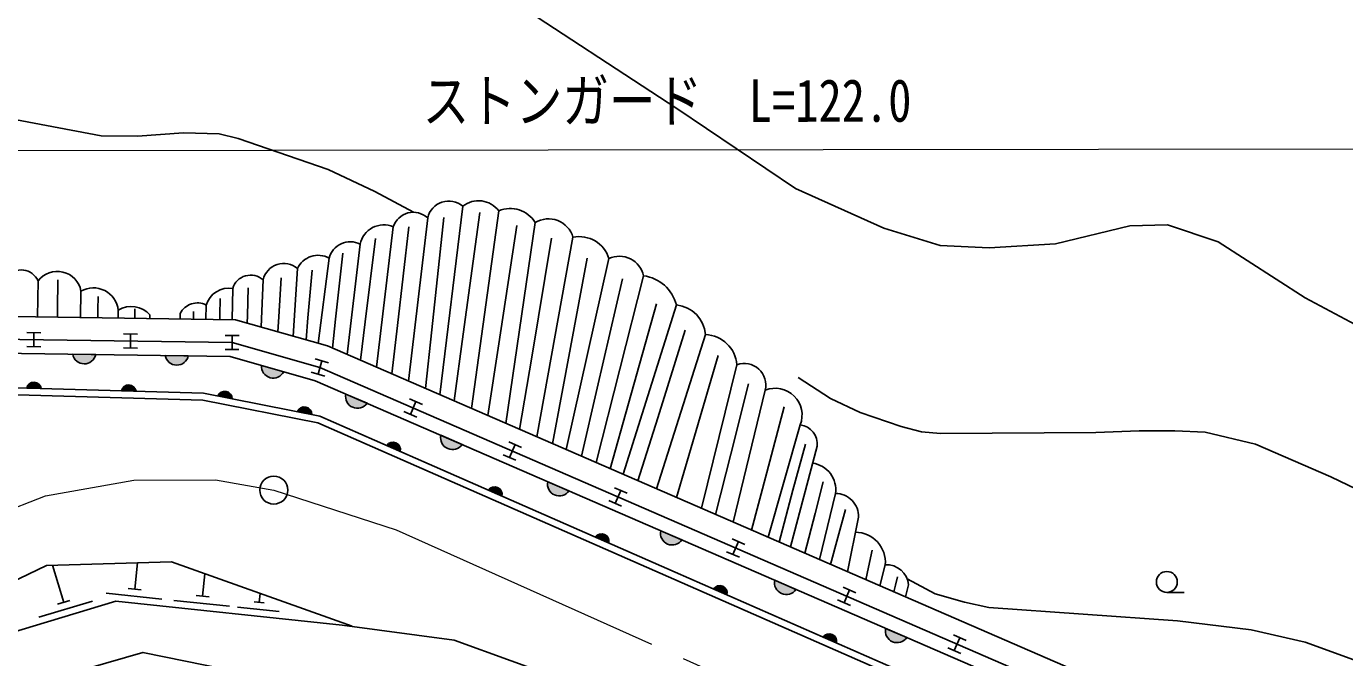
# Model space of a CAD drawing. Units: millimetres at full size, sheet at 1:1000; details may follow other scales. Extents: x 40000 to 680000, y 20000 to 380000.
# Drawn here: x 153114 to 209706, y 279328 to 306418 of the extents above; entities that cross this region are included whole.
import ezdxf
from ezdxf.enums import TextEntityAlignment as Align

# ---------------------------------------------------------------- set-up
doc = ezdxf.new("R2010")
doc.units = ezdxf.units.MM
doc.header["$LTSCALE"] = 1000
doc.linetypes.add('CHAIN', pattern=[18.5, 12, -1.5, 3.5, -1.5])
doc.linetypes.add('DASHED', pattern=[7.5, 6, -1.5])
for name, color, linetype, lineweight in [('M-BGD', 7, 'Continuous', 25), ('M-BMK', 2, 'CHAIN', 13), ('M-BMK-SRVR', 3, 'Continuous', 25), ('M-STR-HTXT', 7, 'Continuous', 13)]:
    doc.layers.add(name, color=color, linetype=linetype, lineweight=lineweight)
doc.styles.add('ＭＳ ゴシック', font='')
doc.styles.get('ＭＳ ゴシック').set_extended_font_data('MS Gothic')

msp = doc.modelspace()

# ---------------------------------------------------------------- hatches: boundary and pattern name
at = {"layer": 'M-BGD'}
for points in [[(156095, 292335, -0.82183), (155104, 292349)], [(160067, 292280, -0.82183), (159076, 292294)], [(164162, 291598, -0.82183), (163209, 291870)], [(153753, 290878), (153128, 290896, -0.84072)], [(157823, 290760), (157197, 290778, -0.84072)], [(161948, 290435), (161333, 290556, -0.84072)], [(167739, 290246, -0.82183), (166831, 290641)], [(165365, 289764), (164751, 289884, -0.84072)], [(171820, 288475, -0.82183), (170911, 288869)], [(169161, 288182), (168588, 288433, -0.84072)], [(173526, 286266), (172953, 286517, -0.84072)], [(176406, 286484, -0.82183), (175497, 286879)], [(181256, 284379, -0.82183), (180347, 284774)], [(178116, 284251), (177543, 284502, -0.84072)], [(183187, 282025), (182614, 282276, -0.84072)], [(186149, 282255, -0.82183), (185240, 282650)], [(187891, 279960), (187318, 280212, -0.84072)], [(190910, 280188, -0.82183), (190001, 280583)]]:
    msp.add_hatch(color=256, dxfattribs=at).paths.add_polyline_path(points)

# ---------------------------------------------------------------- linework, layer by layer
for p, q in [((171849, 298702), (170869, 290608)), ((172586, 298426), (171870, 293205)), ((173393, 298507), (172227, 290019)), ((168862, 297813), (168151, 291788)), ((169540, 297817), (169049, 293578)), ((170343, 298202), (169516, 291196)), ((171041, 298211), (170522, 293390)), ((174168, 297870), (173392, 292796)), ((174958, 297997), (173702, 289379)), ((168109, 297321), (167659, 293742)), ((175659, 297331), (174807, 292221)), ((176580, 297372), (175031, 288802)), ((166706, 296686), (166391, 293859)), ((167438, 297073), (166880, 292340)), ((164750, 296022), (164574, 293122)), ((166114, 296470), (165647, 292815)), ((177193, 296467), (176277, 291563)), ((178124, 296455), (176292, 288254)), ((153620, 295504), (153599, 293949)), ((154472, 295542), (154454, 294269)), ((163275, 295538), (163190, 293517)), ((164054, 295631), (163952, 293960)), ((165377, 295955), (165201, 293910)), ((179611, 295712), (177574, 287698)), ((178702, 295587), (177625, 290897)), ((155457, 295059), (155441, 293923)), ((161974, 295174), (161955, 293832)), ((162634, 295191), (162607, 294014)), ((156191, 294830), (156183, 294251)), ((157774, 294296), (157768, 293891)), ((160832, 294458), (160824, 293848)), ((161430, 294733), (161421, 294030)), ((181018, 294462), (178728, 287197)), ((180158, 294509), (178963, 290236)), ((157059, 294242), (157054, 293901)), ((158421, 294035), (158419, 293882)), ((159721, 294094), (159718, 293863)), ((160289, 294176), (160285, 293856)), ((153737, 293268), (153138, 293277)), ((153429, 292673), (153438, 293273)), ((157891, 293210), (157291, 293219)), ((157583, 292615), (157591, 293215)), ((162250, 293150), (161650, 293158)), ((161942, 292554), (161950, 293154)), ((182269, 293190), (180160, 286575)), ((181400, 293374), (180216, 289616)), ((153729, 292668), (153129, 292677)), ((157883, 292611), (157283, 292619)), ((156095, 292335), (155104, 292349)), ((160067, 292280), (159076, 292294)), ((162242, 292550), (161642, 292558)), ((166087, 291985), (165510, 292149)), ((165634, 291490), (165799, 292067)), ((182819, 292296), (181797, 288831)), ((164162, 291598), (163209, 291870)), ((165923, 291408), (165346, 291572)), ((183620, 291900), (182090, 285737)), ((153128, 290896), (153753, 290878)), ((184113, 291074), (183354, 288059)), ((157197, 290778), (157823, 290760)), ((161333, 290556), (161948, 290435)), ((167739, 290246), (166831, 290641)), ((170113, 290197), (169563, 290436)), ((169599, 289766), (169838, 290316)), ((184833, 290807), (183461, 285142)), ((164751, 289884), (165365, 289764)), ((169874, 289646), (169324, 289885)), ((185640, 290087), (184900, 287280)), ((186339, 289319), (184957, 284493)), ((171820, 288475), (170911, 288869)), ((168588, 288433), (169161, 288182)), ((174371, 288349), (173821, 288588)), ((173857, 287918), (174096, 288468)), ((187063, 288400), (185917, 284077)), ((186556, 288488), (186023, 286511)), ((174132, 287798), (173582, 288037)), ((172953, 286517), (173526, 286266)), ((176406, 286484), (175497, 286879)), ((178907, 286380), (178357, 286619)), ((178393, 285949), (178632, 286499)), ((187315, 286868), (186970, 285514)), ((187845, 286369), (187160, 283537)), ((178668, 285829), (178118, 286068)), ((188285, 285683), (187951, 284481)), ((188841, 285354), (188360, 283016)), ((181256, 284379), (180347, 284774)), ((177543, 284502), (178116, 284251)), ((183963, 284185), (183412, 284424)), ((183449, 283754), (183688, 284305)), ((183724, 283635), (183173, 283874)), ((189417, 283940), (189268, 283215)), ((154717, 281699), (154236, 283294)), ((157766, 282265), (157885, 283397)), ((189983, 283311), (189748, 282413)), ((160676, 281960), (160777, 282925)), ((186149, 282255), (185240, 282650)), ((190507, 282800), (190423, 282431)), ((190987, 282450), (190853, 281934)), ((156541, 282091), (158928, 281841)), ((157488, 282294), (158044, 282236)), ((160398, 281989), (160955, 281931)), ((163107, 281705), (163147, 282080)), ((182614, 282276), (183187, 282025)), ((188729, 282116), (188178, 282355)), ((188215, 281685), (188454, 282236)), ((202073, 282126), (202823, 282126)), ((153654, 281065), (155952, 281757)), ((154449, 281618), (154985, 281779)), ((159452, 281787), (161839, 281537)), ((162181, 281501), (163971, 281313)), ((162899, 281727), (163316, 281683)), ((188490, 281566), (187939, 281805)), ((187318, 280212), (187891, 279960)), ((190910, 280188), (190001, 280583)), ((193462, 280062), (192911, 280301)), ((192948, 279631), (193187, 280181)), ((193223, 279511), (192673, 279750))]:
    msp.add_line(p, q, dxfattribs=at)
at = {"layer": 'M-BGD', "linetype": 'DASHED'}
for p, q in [((154454, 294269), (154449, 293937)), ((156183, 294251), (156178, 293913)), ((161421, 294030), (161418, 293840)), ((162607, 294014), (162599, 293685)), ((163952, 293960), (163913, 293310)), ((165201, 293910), (165119, 292966)), ((166391, 293859), (166252, 292612)), ((167659, 293742), (167452, 292092)), ((169049, 293578), (168808, 291503)), ((170522, 293390), (170251, 290877)), ((171870, 293205), (171478, 290344)), ((173392, 292796), (172921, 289718)), ((174807, 292221), (174291, 289123)), ((176277, 291563), (175707, 288508)), ((177625, 290897), (176951, 287968)), ((178963, 290236), (178180, 287435)), ((180216, 289616), (179367, 286920)), ((181797, 288831), (181021, 286202)), ((183354, 288059), (182703, 285472)), ((184900, 287280), (184246, 284802)), ((186023, 286511), (185424, 284290)), ((186970, 285514), (186535, 283808)), ((187951, 284481), (187631, 283332)), ((189268, 283215), (189155, 282671)), ((190423, 282431), (190358, 282149))]:
    msp.add_line(p, q, dxfattribs=at)
at = {"layer": 'M-BGD'}
for points in [[(173560, 307804), (181036, 302894), (186132, 299455), (189919, 297765), (192346, 297009), (194451, 296913), (197297, 297090), (200486, 297862), (202106, 297908), (204271, 297165), (208018, 294765), (210797, 293280)], [(169728, 298440), (168067, 299337), (166069, 300276), (162210, 301613), (161392, 301802), (159858, 301848), (157885, 301711), (156322, 301726), (151619, 302603)], [(138456, 286491), (145782, 292175), (150627, 293990), (162089, 293830), (166047, 292702), (200876, 277583), (214002, 271781), (217120, 270887), (225574, 271211), (229767, 272903), (238902, 279044), (244634, 283020)], [(139799, 286294), (146264, 291311), (150798, 293009), (161946, 292854), (165716, 291778), (200483, 276687), (213668, 270859), (217001, 269904), (225782, 270240), (230228, 272033), (239454, 278236), (245192, 282216)], [(140167, 285820), (146560, 290781), (150902, 292408), (161858, 292255), (165514, 291212), (200242, 276137), (213463, 270293), (216928, 269300), (225909, 269644), (230511, 271501), (239792, 277741), (245534, 281723)], [(113421, 261320), (116404, 261863), (118919, 262517), (120991, 263434), (123219, 263915), (125636, 263922), (127544, 264197), (128716, 264529), (130499, 265462), (130877, 265973), (131225, 267421), (133013, 267441), (135641, 275346), (137377, 278825), (141630, 285374), (146794, 289401), (151190, 290952), (160719, 290677), (165714, 289695), (199734, 274762), (212535, 268802)], [(212746, 285347), (209114, 287092), (205873, 288489), (203720, 289001), (202412, 289062), (200886, 289062), (199024, 288995), (192350, 288948), (191536, 289014), (190664, 289248), (188903, 289852), (187635, 290453), (186240, 291344)], [(164471, 249351), (159965, 247981), (155550, 248374), (151208, 249516), (147017, 251009), (143152, 254088), (140749, 256767), (138517, 259790), (136647, 262584), (135455, 264983), (134743, 270699), (135923, 275240), (137638, 278676), (141854, 285169), (146940, 289134), (151237, 290651), (160686, 290377), (165623, 289407), (199610, 274488), (212432, 268519)], [(189531, 265159), (186396, 265283), (175687, 261630), (164896, 257700), (158579, 256340), (153166, 256252), (148815, 256766), (146199, 259486), (144605, 261499), (142530, 264771), (141393, 266598), (142439, 272608), (144681, 277202), (147251, 279387), (150874, 281796), (153978, 283287), (159341, 283438), (167097, 280672)], [(190926, 282712), (192130, 282064), (193384, 281708), (194437, 281475), (202533, 280914), (205691, 280525), (208013, 279999), (214982, 277465)], [(176378, 278301), (171474, 280084), (166674, 280728), (156956, 281746), (152321, 280350), (148959, 278053), (148529, 277535), (148383, 277119), (148383, 276926), (149619, 276667), (151027, 277044), (153455, 278208), (158115, 279552), (169806, 277168), (174635, 276861), (178685, 275696), (184375, 274964)]]:
    msp.add_lwpolyline(points, dxfattribs=at)
msp.add_circle((202073, 282576), 450, dxfattribs=at)
for centre, radius, start, end in [((171250, 297986), 933, 50.0953, 166.6133), ((172525, 297847), 1090, 37.2639, 128.3213), ((169728, 297528), 912, 47.6698, 161.7901), ((173875, 297329), 1273, 31.6589, 112.264), ((168452, 296863), 1035, 66.6574, 168.2716), ((175531, 297066), 1093, 16.2763, 121.5933), ((167016, 296243), 931, 63.0436, 165.9294), ((176841, 296053), 1345, 17.3735, 101.1752), ((165638, 295617), 977, 60.8772, 155.4681), ((178573, 295494), 1060, 11.8533, 115.0646), ((164160, 295332), 908, 49.4596, 166.906), ((152884, 295151), 816, 25.6012, 138.9071), ((154439, 294870), 1035, 10.5235, 142.287), ((162740, 294942), 800, 48.0638, 163.2065), ((179410, 294068), 1656, 13.7631, 83.0248), ((155985, 294117), 1080, 6.6074, 119.2816), ((161818, 294154), 1032, 81.3165, 162.8633), ((157619, 293338), 1063, 40.9969, 121.8002), ((160454, 293735), 816, 62.379, 153.8516), ((180887, 293082), 1387, 4.4805, 84.553), ((182214, 291780), 1411, 4.8637, 87.7715), ((155601, 292440), 505, 190.3714, 348.0295), ((159573, 292385), 505, 190.3714, 348.0295), ((163713, 291828), 505, 175.2512, 332.9094), ((183931, 291025), 928, 346.372, 109.563), ((153439, 290832), 318, 8.2353, 168.453), ((157509, 290715), 318, 8.2353, 168.453), ((185258, 289731), 1156, 339.1145, 111.5781), ((161630, 290442), 318, 358.7723, 158.99), ((167324, 290533), 505, 167.7064, 325.3646), ((165048, 289770), 318, 358.7723, 158.99), ((186234, 288491), 834, 353.6997, 82.7931), ((171404, 288762), 505, 167.7064, 325.3646), ((168853, 288257), 318, 346.1915, 146.4092), ((186711, 286540), 1147, 351.4406, 81.9715), ((173217, 286342), 318, 346.1915, 146.4092), ((175990, 286771), 505, 167.7064, 325.3646), ((187856, 285383), 986, 358.3004, 90.6425), ((180840, 284666), 505, 167.7064, 325.3646), ((188704, 283425), 1285, 354.9201, 89.7706), ((177808, 284327), 318, 346.1915, 146.4092), ((190048, 282370), 943, 4.8382, 93.9116), ((182879, 282101), 318, 346.1915, 146.4092), ((185733, 282542), 505, 167.7064, 325.3646), ((187583, 280036), 318, 346.1915, 146.4092), ((190494, 280476), 505, 167.7064, 325.3646)]:
    msp.add_arc(centre, radius, start, end, dxfattribs=at)
at = {"layer": 'M-BMK'}
msp.add_lwpolyline([(149411, 284535), (153931, 286268), (157724, 286948), (161237, 286963), (163736, 286517), (168995, 284815), (189394, 275669), (208668, 267219), (213629, 265569)], dxfattribs=at)
at = {"layer": 'M-BMK-SRVR'}
msp.add_circle((163736, 286517), 600, dxfattribs=at)
at = {"layer": 'M-STR-HTXT'}
msp.add_line((229117, 301176), (132122, 301055), dxfattribs=at)

# ---------------------------------------------------------------- texts
at = {"layer": 'M-STR-HTXT', "style": 'ＭＳ ゴシック', "width": 0.8}
msp.add_text('ストンガード\u3000L=122.0', height=1833, rotation=0.072, dxfattribs=at).set_placement((180619, 301764), align=Align.BOTTOM_CENTER)

doc.saveas('drawing.dxf')
